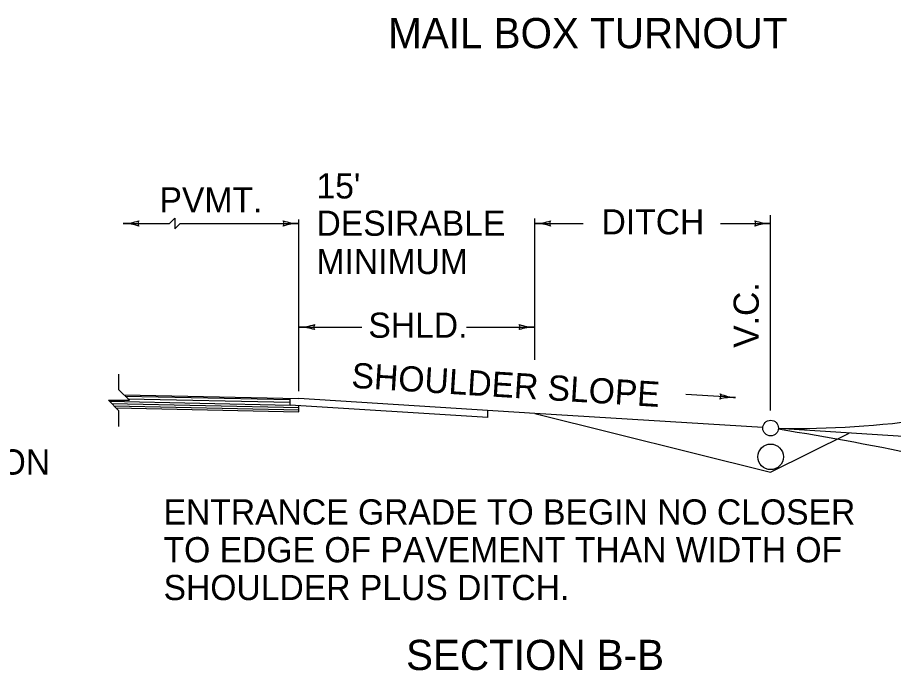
# Model space of a CAD drawing. Extents: x 997.6 to 1037.5, y 998.9 to 1023.
# Drawn here: x 1019.16 to 1026.12, y 1011.68 to 1016.87 of the extents above; entities that cross this region are included whole.
import ezdxf

# ---------------------------------------------------------------- set-up
doc = ezdxf.new("R2010")
doc.units = 0
doc.layers.add('Level 1', color=7, linetype='Continuous')

msp = doc.modelspace()

# ---------------------------------------------------------------- linework, layer by layer
at = {"layer": 'Level 1'}
for p, q in [((1021.3927, 1013.9015), (1021.3927, 1015.2671)), ((1023.2677, 1014.1509), (1023.2677, 1015.2751)), ((1025.1414, 1013.7494), (1025.1414, 1015.2992)), ((1019.9944, 1015.2349), (1020.3025, 1015.2349)), ((1020.5108, 1015.2349), (1021.3915, 1015.2349)), ((1023.2677, 1015.2349), (1023.6504, 1015.2349)), ((1024.7424, 1015.2349), (1025.1414, 1015.2349)), ((1021.3927, 1014.4119), (1021.892, 1014.4119)), ((1022.7255, 1014.4119), (1023.2677, 1014.4119)), ((1020.0023, 1013.8728), (1021.3927, 1013.8438)), ((1020.0109, 1013.8643), (1021.3239, 1013.8369)), ((1024.8628, 1013.8523), (1024.4688, 1013.8769)), ((1019.8859, 1013.8226), (1021.3239, 1013.7926)), ((1019.905, 1013.8035), (1021.3933, 1013.7724)), ((1019.9233, 1013.7852), (1021.393, 1013.7545)), ((1020.0333, 1013.8418), (1021.3239, 1013.8149)), ((1021.3239, 1013.7908), (1021.3239, 1013.8453)), ((1022.8927, 1013.6928), (1021.3239, 1013.7908)), ((1023.2677, 1013.7267), (1021.3927, 1013.8438)), ((1021.3927, 1013.7397), (1021.3927, 1013.7865)), ((1019.9385, 1013.77), (1021.3927, 1013.7397)), ((1022.8927, 1013.6928), (1022.8927, 1013.7501)), ((1023.2677, 1013.7267), (1025.1414, 1013.2583)), ((1025.079, 1013.6135), (1023.2677, 1013.7267)), ((1026.329, 1013.5353), (1025.2038, 1013.6056)), ((1025.1414, 1013.2583), (1025.766, 1013.5705))]:
    msp.add_line(p, q, dxfattribs=at)
for points in [[(1020.3025, 1015.2349), (1020.365, 1015.2349), (1020.4067, 1015.2766), (1020.4067, 1015.1933), (1020.4483, 1015.2349), (1020.5108, 1015.2349)], [(1019.9616, 1013.6219), (1019.9616, 1013.7469), (1019.8783, 1013.8303), (1020.0449, 1013.8303), (1019.9616, 1013.9136), (1019.9616, 1014.0386)]]:
    msp.add_lwpolyline(points, dxfattribs=at)
for centre, radius in [((1025.1414, 1013.6096), 0.0625), ((1025.1414, 1013.3811), 0.1016)]:
    msp.add_circle(centre, radius, dxfattribs=at)
for centre, radius, start, end in [((1019.9944, 1015.6255), 0.3906, 270, 288.66878), ((1020.143, 1015.2349), 0.0312, 138.7746, 220.89129), ((1021.2441, 1015.235), 0.0312, 318.7746, 40.89129), ((1021.3927, 1015.6255), 0.3906, 251.34716, 269.99389), ((1023.2677, 1015.6255), 0.3906, 270, 288.66878), ((1023.4162, 1015.2349), 0.0312, 138.7746, 220.89129), ((1024.9929, 1015.235), 0.0312, 318.7746, 40.89129), ((1025.1414, 1015.6255), 0.3906, 251.34716, 269.99389), ((1019.9944, 1015.6255), 0.3906, 269.98778, 270), ((1019.9944, 1014.8443), 0.3906, 71.34716, 89.99389), ((1021.3927, 1014.8443), 0.3906, 90, 108.66878), ((1021.3927, 1014.8443), 0.3906, 89.98778, 90), ((1023.2677, 1015.6255), 0.3906, 269.98778, 270), ((1023.2677, 1014.8443), 0.3906, 71.34716, 89.99389), ((1025.1414, 1014.8443), 0.3906, 90, 108.66878), ((1025.1414, 1014.8443), 0.3906, 89.98778, 90), ((1021.3927, 1014.8025), 0.3906, 269.98778, 270), ((1021.3927, 1014.8025), 0.3906, 270, 288.66878), ((1021.3927, 1014.0213), 0.3906, 71.34716, 89.99389), ((1021.5412, 1014.4119), 0.0312, 138.7746, 220.89129), ((1023.1191, 1014.412), 0.0312, 318.7746, 40.89129), ((1023.2677, 1014.0213), 0.3906, 90, 108.66878), ((1023.2677, 1014.8025), 0.3906, 251.34716, 269.99389), ((1023.2677, 1014.0213), 0.3906, 89.98778, 90), ((1025.3503, 1020.7049), 7.0984, 268.81786, 288.32573), ((1024.7146, 1013.8616), 0.0312, 315.2043, 37.32099), ((1024.8385, 1013.4625), 0.3906, 86.4297, 105.09848), ((1024.8872, 1014.2422), 0.3906, 247.77686, 266.42359), ((1024.8385, 1013.4625), 0.3906, 86.41748, 86.4297), ((1021.6373, 991.0477), 22.8324, 74.91078, 81.01503)]:
    msp.add_arc(centre, radius, start, end, dxfattribs=at)

# ---------------------------------------------------------------- texts
for s, height, p in [('MAIL BOX TURNOUT', 0.24, (1022.1018, 1016.6265)), ("15' ", 0.2, (1021.532, 1015.433)), ('PVMT.', 0.2, (1020.2843, 1015.322)), ('DESIRABLE', 0.2, (1021.532, 1015.1367)), ('DITCH', 0.2, (1023.7978, 1015.1478)), ('MINIMUM', 0.2, (1021.532, 1014.833)), ('SHLD.', 0.2, (1021.9443, 1014.3268)), ('CONSTRUCTION', 0.2, (1017.2603, 1013.2402)), ('ENTRANCE GRADE TO BEGIN NO CLOSER', 0.2, (1020.3163, 1012.8437)), ('TO EDGE OF PAVEMENT THAN WIDTH OF', 0.2, (1020.3163, 1012.5437)), ('SHOULDER PLUS DITCH.', 0.2, (1020.3163, 1012.2437)), ('SECTION B-B', 0.24, (1022.2438, 1011.688))]:
    msp.add_text(s, height=height, dxfattribs=at).set_placement(p)
for s, rotation, p in [('V.C.', 90, (1025.0473, 1014.2472)), ('SHOULDER SLOPE', 356.42261, (1021.8064, 1013.93))]:
    msp.add_text(s, height=0.2, rotation=rotation, dxfattribs=at).set_placement(p)

doc.saveas('drawing.dxf')
